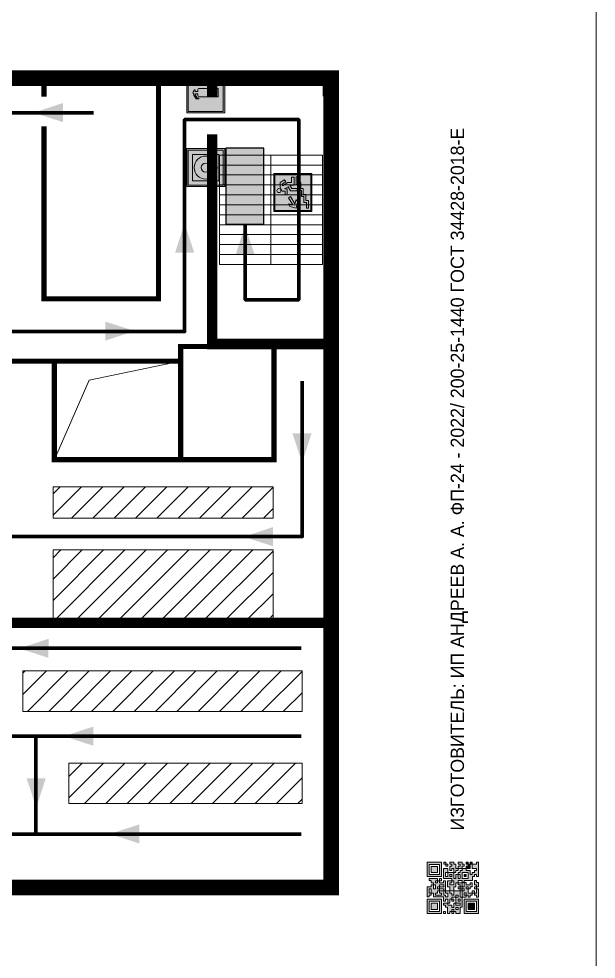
# Model space of a CAD drawing. Header units: millimetres. Extents: x 13810 to 67229, y 12374 to 21950.
# Drawn here: x 20138.1 to 20259.6, y 14560.3 to 14758.5 of the extents above; entities that cross this region are included whole.
import ezdxf

# ---------------------------------------------------------------- set-up
doc = ezdxf.new("R2010")
doc.units = ezdxf.units.MM
doc.layers.add('План_Штампы', color=7, linetype='Continuous')
doc.styles.add('обычный', font='arial.ttf')

# ---------------------------------------------------------------- blocks, each defined once
blk = doc.blocks.new('QR')
at = {"lineweight": 0}
h = blk.add_hatch(color=256, dxfattribs=at)
h.dxf.hatch_style = 1
h.paths.add_polyline_path([(9241.16, 2687.38), (9242.01, 2687.38), (9242.01, 2687.83), (9241.59, 2687.83), (9241.59, 2688.68), (9239.45, 2688.68), (9239.45, 2688.25), (9239.86, 2688.25), (9239.86, 2687.83), (9240.29, 2687.83), (9240.29, 2688.25), (9241.16, 2688.25), (9241.16, 2687.83), (9240.29, 2687.83), (9240.29, 2687.38), (9239.45, 2687.38), (9239.45, 2685.22), (9238.57, 2685.22), (9238.57, 2684.8), (9239.02, 2684.8), (9239.02, 2684.37), (9238.13, 2684.37), (9238.13, 2683.92), (9239.02, 2683.92), (9239.02, 2683.5), (9239.44, 2683.5), (9239.44, 2682.64), (9239.87, 2682.64), (9239.87, 2682.18), (9239.44, 2682.18), (9239.44, 2682.64), (9238.13, 2682.64), (9238.13, 2681.76), (9237.71, 2681.76), (9237.71, 2682.64), (9238.13, 2682.64), (9238.13, 2683.07), (9237.27, 2683.07), (9237.27, 2683.51), (9237.71, 2683.51), (9237.71, 2684.37), (9238.13, 2684.37), (9238.13, 2685.22), (9237.71, 2685.22), (9237.71, 2684.8), (9237.28, 2684.8), (9237.28, 2684.38), (9235.98, 2684.38), (9235.98, 2683.92), (9236.4, 2683.92), (9236.4, 2683.49), (9236.84, 2683.49), (9236.84, 2683.07), (9236.4, 2683.07), (9236.4, 2682.64), (9235.98, 2682.64), (9235.98, 2681.76), (9237.29, 2681.76), (9237.29, 2681.33), (9239.43, 2681.33), (9239.43, 2681.76), (9240.74, 2681.76), (9240.74, 2683.05), (9239.87, 2683.05), (9239.87, 2683.5), (9240.29, 2683.5), (9240.29, 2683.91), (9240.74, 2683.91), (9240.74, 2684.81), (9240.29, 2684.81), (9240.29, 2684.79), (9240.29, 2684.37), (9239.45, 2684.37), (9239.45, 2684.8), (9239.87, 2684.8), (9239.87, 2685.21), (9240.74, 2685.21), (9240.74, 2686.1), (9240.29, 2686.1), (9240.29, 2685.64), (9239.86, 2685.64), (9239.86, 2686.95), (9240.29, 2686.95), (9240.29, 2686.52), (9240.74, 2686.52), (9240.74, 2686.1), (9241.16, 2686.1), (9241.16, 2686.53), (9241.59, 2686.53), (9241.59, 2686.1), (9242.02, 2686.1), (9242.02, 2685.21), (9241.59, 2685.21), (9241.59, 2686.1), (9241.16, 2686.1), (9241.16, 2685.21), (9240.74, 2685.21), (9240.74, 2684.81), (9242.89, 2684.81), (9242.89, 2685.22), (9242.47, 2685.22), (9242.47, 2686.11), (9242.89, 2686.11), (9242.89, 2686.52), (9242.46, 2686.52), (9242.46, 2686.95), (9242.89, 2686.95), (9242.89, 2686.52), (9243.32, 2686.52), (9243.32, 2688.26), (9242.9, 2688.26), (9242.9, 2687.83), (9242.47, 2687.83), (9242.47, 2687.38), (9242.01, 2687.38), (9242.01, 2686.94), (9241.16, 2686.94)])
h.paths.add_polyline_path([(9239.02, 2682.18), (9239.02, 2681.76), (9238.54, 2681.76), (9238.54, 2682.18)], flags=16)
h.paths.add_polyline_path([(9237.27, 2682.65), (9237.27, 2682.19), (9236.83, 2682.19), (9236.83, 2682.65)], flags=16)
h = blk.add_hatch(color=256, dxfattribs=at)
h.dxf.hatch_style = 1
h.paths.add_polyline_path([(9238.15, 2687.83), (9236.83, 2687.83), (9236.83, 2686.52), (9238.15, 2686.52)], flags=0)
h.paths.add_polyline_path([(9239.01, 2685.65), (9239.01, 2688.68), (9235.98, 2688.68), (9235.98, 2685.65)])
h.paths.add_polyline_path([(9236.41, 2686.1), (9236.41, 2688.26), (9238.56, 2688.26), (9238.56, 2686.1)], flags=16)
h.paths.add_polyline_path([(9236.83, 2686.52), (9236.83, 2687.83), (9238.15, 2687.83), (9238.15, 2686.52)], flags=0)
h = blk.add_hatch(color=256, dxfattribs=at)
h.dxf.hatch_style = 1
h.paths.add_polyline_path([(9238.15, 2686.52), (9238.15, 2687.83), (9236.83, 2687.83), (9236.83, 2686.52)])
h.paths.add_polyline_path([(9245.91, 2686.52), (9245.91, 2687.83), (9244.59, 2687.83), (9244.59, 2686.52)], flags=0)
h.paths.add_polyline_path([(9246.77, 2685.65), (9246.77, 2688.68), (9243.74, 2688.68), (9243.74, 2685.65)])
h.paths.add_polyline_path([(9244.17, 2686.1), (9244.17, 2688.26), (9246.32, 2688.26), (9246.32, 2686.1)], flags=16)
h.paths.add_polyline_path([(9244.59, 2686.52), (9244.59, 2687.83), (9245.91, 2687.83), (9245.91, 2686.52)], flags=0)
h = blk.add_hatch(color=256, dxfattribs=at)
h.dxf.hatch_style = 1
h.paths.add_polyline_path([(9240.75, 2681.76), (9240.75, 2681.35), (9241.17, 2681.35), (9241.17, 2681.76)])
h.paths.add_polyline_path([(9241.6, 2682.18), (9241.17, 2682.18), (9241.17, 2681.76), (9241.6, 2681.76)])
h.paths.add_polyline_path([(9242.47, 2681.34), (9242.47, 2682.19), (9242.02, 2682.19), (9242.02, 2681.76), (9241.6, 2681.76), (9241.6, 2681.34)])
h.paths.add_polyline_path([(9239.87, 2678.3), (9239.44, 2678.3), (9239.44, 2677.89), (9241.17, 2677.89), (9241.17, 2678.3), (9240.28, 2678.3), (9240.28, 2678.73), (9239.87, 2678.73)])
h.paths.add_polyline_path([(9240.75, 2678.73), (9240.75, 2679.19), (9240.28, 2679.19), (9240.28, 2678.73)])
h.paths.add_polyline_path([(9241.6, 2678.73), (9241.17, 2678.73), (9241.17, 2678.3), (9241.6, 2678.3)])
h.paths.add_polyline_path([(9242.02, 2678.3), (9241.6, 2678.3), (9241.6, 2677.89), (9242.48, 2677.89), (9242.48, 2678.31), (9242.9, 2678.31), (9242.9, 2678.73), (9242.02, 2678.73)])
h.paths.add_polyline_path([(9246.36, 2684.37), (9246.36, 2684.79), (9245.93, 2684.79), (9245.93, 2684.37)])
h.paths.add_polyline_path([(9246.78, 2685.2), (9246.36, 2685.2), (9246.36, 2684.79), (9246.78, 2684.79)])
h.paths.add_polyline_path([(9245.91, 2687.83), (9244.59, 2687.83), (9244.59, 2686.52), (9245.91, 2686.52)])
h = blk.add_hatch(color=256, dxfattribs=at)
h.dxf.hatch_style = 1
h.paths.add_polyline_path([(9243.32, 2686.11), (9242.89, 2686.11), (9242.89, 2685.64), (9243.32, 2685.64)])
h.paths.add_polyline_path([(9239.02, 2683.07), (9239.02, 2683.5), (9238.56, 2683.5), (9238.56, 2683.07)])
h.paths.add_polyline_path([(9236.4, 2684.8), (9236.4, 2685.22), (9235.98, 2685.22), (9235.98, 2684.8)])
h.paths.add_polyline_path([(9236.4, 2683.07), (9236.4, 2683.49), (9235.98, 2683.49), (9235.98, 2683.07)])
h = blk.add_hatch(color=256, dxfattribs=at)
h.dxf.hatch_style = 1
h.paths.add_polyline_path([(9243.32, 2682.64), (9243.32, 2683.07), (9244.62, 2683.07), (9244.62, 2684.37), (9243.74, 2684.37), (9243.74, 2684.8), (9244.62, 2684.8), (9244.62, 2684.37), (9245.48, 2684.37), (9245.48, 2685.22), (9243.32, 2685.22), (9243.32, 2683.5), (9242.89, 2683.5), (9242.89, 2683.06), (9242.01, 2683.06), (9242.01, 2683.91), (9242.47, 2683.91), (9242.47, 2683.5), (9242.89, 2683.5), (9242.89, 2684.38), (9241.59, 2684.38), (9241.59, 2683.91), (9240.74, 2683.91), (9240.74, 2683.05), (9241.59, 2683.05), (9241.59, 2682.64), (9242.47, 2682.64), (9242.47, 2682.19), (9242.91, 2682.19), (9242.91, 2681.34), (9242.48, 2681.34), (9242.48, 2680.91), (9242.91, 2680.91), (9242.91, 2679.17), (9243.75, 2679.17), (9243.75, 2678.73), (9244.2, 2678.73), (9244.2, 2678.3), (9243.75, 2678.3), (9243.75, 2677.88), (9246.78, 2677.88), (9246.78, 2678.3), (9246.35, 2678.3), (9246.35, 2679.19), (9245.48, 2679.19), (9245.48, 2678.31), (9245.05, 2678.31), (9245.05, 2678.73), (9244.62, 2678.73), (9244.62, 2679.19), (9244.2, 2679.19), (9244.2, 2679.61), (9245.05, 2679.61), (9245.05, 2680.46), (9245.48, 2680.46), (9245.48, 2681.34), (9245.04, 2681.34), (9245.04, 2681.76), (9244.63, 2681.76), (9244.63, 2682.19), (9244.21, 2682.19), (9244.21, 2681.76), (9243.32, 2681.76), (9243.32, 2682.19), (9244.21, 2682.19), (9244.21, 2682.64)])
h.paths.add_polyline_path([(9243.75, 2683.49), (9243.75, 2683.92), (9244.21, 2683.92), (9244.21, 2683.49)], flags=16)
h.paths.add_polyline_path([(9243.32, 2681.34), (9244.63, 2681.34), (9244.63, 2680.04), (9243.32, 2680.04)], flags=16)
h.paths.add_polyline_path([(9243.76, 2680.89), (9244.18, 2680.89), (9244.18, 2680.48), (9243.76, 2680.48)], flags=0)
h = blk.add_hatch(color=256, dxfattribs=at)
h.dxf.hatch_style = 1
h.paths.add_polyline_path([(9246.36, 2683.07), (9246.78, 2683.07), (9246.78, 2683.92), (9246.36, 2683.92), (9246.36, 2683.49), (9245.92, 2683.49), (9245.92, 2683.92), (9245.06, 2683.92), (9245.06, 2683.49), (9245.48, 2683.49), (9245.48, 2683.07), (9244.62, 2683.07), (9244.62, 2682.65), (9245.05, 2682.65), (9245.05, 2682.18), (9245.48, 2682.18), (9245.48, 2682.65), (9246.36, 2682.65)])
h.paths.add_polyline_path([(9246.78, 2682.18), (9246.36, 2682.18), (9246.36, 2681.75), (9245.92, 2681.75), (9245.92, 2682.18), (9245.48, 2682.18), (9245.48, 2681.34), (9245.48, 2681.34), (9245.94, 2681.34), (9245.94, 2680.91), (9246.36, 2680.91), (9246.36, 2681.34), (9246.78, 2681.34)])
h = blk.add_hatch(color=256, dxfattribs=at)
h.dxf.hatch_style = 1
h.paths.add_polyline_path([(9235.98, 2680.9), (9235.98, 2677.86), (9239.02, 2677.86), (9239.02, 2680.9)])
h.paths.add_polyline_path([(9238.57, 2680.48), (9238.57, 2678.32), (9236.41, 2678.32), (9236.41, 2680.48)], flags=16)
h.paths.add_polyline_path([(9238.15, 2680.05), (9238.15, 2678.74), (9236.83, 2678.74), (9236.83, 2680.05)], flags=0)
h = blk.add_hatch(color=256, dxfattribs=at)
h.dxf.hatch_style = 1
h.paths.add_polyline_path([(9242.02, 2680.46), (9242.48, 2680.46), (9242.48, 2680.91), (9241.58, 2680.91), (9241.58, 2681.35), (9241.17, 2681.35), (9241.17, 2680.91), (9240.75, 2680.91), (9240.75, 2681.33), (9239.43, 2681.33), (9239.43, 2680.46), (9239.86, 2680.46), (9239.86, 2680.92), (9240.3, 2680.92), (9240.3, 2680.46), (9239.86, 2680.46), (9239.86, 2680.04), (9239.44, 2680.04), (9239.44, 2679.62), (9239.86, 2679.62), (9239.86, 2679.19), (9240.29, 2679.19), (9240.29, 2680.03), (9241.18, 2680.03), (9241.18, 2680.47), (9241.6, 2680.47), (9241.6, 2680.03), (9241.18, 2680.03), (9241.18, 2679.61), (9241.6, 2679.61), (9241.6, 2679.19), (9242.47, 2679.19), (9242.47, 2679.6), (9242.02, 2679.6)])
h = blk.add_hatch(color=256, dxfattribs=at)
h.dxf.hatch_style = 1
h.paths.add_polyline_path([(9244.18, 2680.48), (9244.18, 2680.89), (9243.76, 2680.89), (9243.76, 2680.48)])
h = blk.add_hatch(color=256, dxfattribs=at)
h.dxf.hatch_style = 1
h.paths.add_polyline_path([(9238.15, 2680.05), (9236.83, 2680.05), (9236.83, 2678.74), (9238.15, 2678.74)])
h = blk.add_hatch(color=256, dxfattribs=at)
h.dxf.hatch_style = 1
h.paths.add_polyline_path([(9245.93, 2680.04), (9245.93, 2680.46), (9245.48, 2680.46), (9245.48, 2679.62), (9246.35, 2679.62), (9246.35, 2680.04)])
h.paths.add_polyline_path([(9246.78, 2680.04), (9246.78, 2680.46), (9246.35, 2680.46), (9246.35, 2680.04)])
h.paths.add_polyline_path([(9246.78, 2679.18), (9246.78, 2679.62), (9246.35, 2679.62), (9246.35, 2679.18)])
for points in [[(9237.71, 2685.22), (9238.13, 2685.22), (9238.13, 2684.37), (9237.71, 2684.37), (9237.71, 2683.51), (9237.27, 2683.51), (9237.27, 2683.07), (9238.13, 2683.07), (9238.13, 2682.64), (9237.71, 2682.64), (9237.71, 2681.76), (9238.13, 2681.76), (9238.13, 2682.64), (9239.44, 2682.64), (9239.44, 2683.5), (9239.02, 2683.5), (9239.02, 2683.07), (9238.56, 2683.07), (9238.56, 2683.5), (9239.02, 2683.5), (9239.02, 2683.92), (9238.13, 2683.92), (9238.13, 2684.37), (9239.02, 2684.37), (9239.02, 2684.8), (9238.57, 2684.8), (9238.57, 2685.22), (9239.45, 2685.22), (9239.45, 2687.38), (9240.29, 2687.38), (9240.29, 2687.83), (9239.86, 2687.83), (9239.86, 2688.25), (9239.45, 2688.25), (9239.45, 2688.68), (9241.59, 2688.68), (9241.59, 2687.83), (9242.01, 2687.83), (9242.01, 2687.38), (9242.47, 2687.38), (9242.47, 2687.83), (9242.9, 2687.83), (9242.9, 2688.26), (9243.32, 2688.26), (9243.32, 2686.52), (9242.89, 2686.52), (9242.89, 2686.11), (9243.32, 2686.11), (9243.32, 2685.64), (9242.89, 2685.64), (9242.89, 2686.11), (9242.47, 2686.11), (9242.47, 2685.22), (9242.89, 2685.22), (9242.89, 2684.81), (9240.74, 2684.81), (9240.74, 2683.91), (9241.59, 2683.91), (9241.59, 2684.38), (9242.89, 2684.38), (9242.89, 2683.5), (9242.47, 2683.5), (9242.47, 2683.91), (9242.01, 2683.91), (9242.01, 2683.06), (9242.89, 2683.06), (9242.89, 2683.5), (9243.32, 2683.5), (9243.32, 2685.22), (9245.48, 2685.22), (9245.48, 2684.37), (9244.62, 2684.37), (9244.62, 2683.07), (9245.48, 2683.07), (9245.48, 2683.49), (9245.06, 2683.49), (9245.06, 2683.92), (9245.92, 2683.92), (9245.92, 2683.49), (9246.36, 2683.49), (9246.36, 2683.92), (9246.78, 2683.92), (9246.78, 2683.07), (9246.36, 2683.07), (9246.36, 2682.65), (9245.48, 2682.65), (9245.48, 2682.18), (9245.92, 2682.18), (9245.92, 2681.75), (9246.36, 2681.75), (9246.36, 2682.18), (9246.78, 2682.18), (9246.78, 2681.34), (9246.36, 2681.34), (9246.36, 2680.91), (9245.94, 2680.91), (9245.94, 2681.34), (9245.48, 2681.34), (9245.48, 2680.46), (9245.93, 2680.46), (9245.93, 2680.04), (9246.35, 2680.04), (9246.35, 2680.46), (9246.78, 2680.46), (9246.78, 2680.04), (9246.78, 2680.04), (9246.35, 2680.04), (9246.35, 2679.62), (9246.78, 2679.62), (9246.78, 2679.18), (9246.35, 2679.18), (9246.35, 2678.3), (9246.78, 2678.3), (9246.78, 2677.88), (9243.75, 2677.88), (9243.75, 2678.3), (9244.2, 2678.3), (9244.2, 2678.73), (9243.75, 2678.73), (9243.75, 2679.17), (9242.91, 2679.17), (9242.91, 2680.91), (9242.48, 2680.91), (9242.48, 2680.46), (9242.02, 2680.46), (9242.02, 2679.6), (9242.47, 2679.6), (9242.47, 2679.19), (9241.6, 2679.19), (9241.6, 2679.61), (9241.18, 2679.61), (9241.18, 2680.03), (9240.29, 2680.03), (9240.29, 2679.19), (9240.75, 2679.19), (9240.75, 2678.73), (9240.28, 2678.73), (9240.28, 2678.3), (9241.17, 2678.3), (9241.17, 2678.73), (9241.6, 2678.73), (9241.6, 2678.3), (9242.02, 2678.3), (9242.02, 2678.73), (9242.9, 2678.73), (9242.9, 2678.31), (9242.48, 2678.31), (9242.48, 2677.89), (9241.6, 2677.89), (9241.6, 2678.3), (9241.17, 2678.3), (9241.17, 2677.89), (9239.44, 2677.89), (9239.44, 2678.3), (9239.87, 2678.3), (9239.87, 2678.73), (9240.28, 2678.73), (9240.28, 2679.19), (9240.29, 2679.19), (9239.86, 2679.19), (9239.86, 2679.62), (9239.44, 2679.62), (9239.44, 2680.04), (9239.86, 2680.04), (9239.86, 2680.46), (9239.43, 2680.46), (9239.43, 2681.33), (9237.29, 2681.33), (9237.29, 2681.76), (9235.98, 2681.76), (9235.98, 2682.64), (9236.4, 2682.64), (9236.4, 2683.07), (9235.98, 2683.07), (9235.98, 2683.49), (9236.4, 2683.49), (9236.4, 2683.92), (9235.98, 2683.92), (9235.98, 2684.38), (9237.28, 2684.38), (9237.28, 2684.8), (9237.71, 2684.8), (9237.71, 2685.22), (9237.92, 2685.22)], [(9240.74, 2686.1), (9240.74, 2686.52), (9240.29, 2686.52), (9240.29, 2686.95), (9239.86, 2686.95), (9239.86, 2685.64), (9240.29, 2685.64), (9240.29, 2686.1), (9240.74, 2686.1), (9240.74, 2686.52)], [(9240.74, 2685.21), (9239.87, 2685.21), (9239.87, 2684.8), (9239.45, 2684.8), (9239.45, 2684.37), (9240.29, 2684.37), (9240.29, 2684.79), (9240.29, 2684.81), (9240.74, 2684.81), (9240.74, 2685.21), (9239.87, 2685.21)], [(9240.74, 2683.05), (9240.74, 2681.76), (9239.43, 2681.76), (9239.43, 2681.33), (9240.75, 2681.33), (9240.75, 2681.35), (9240.75, 2680.91), (9241.17, 2680.91), (9241.17, 2681.35), (9241.58, 2681.35), (9241.58, 2680.91), (9242.48, 2680.91), (9242.48, 2681.34), (9242.91, 2681.34), (9242.91, 2682.19), (9242.47, 2682.19), (9242.47, 2682.64), (9241.59, 2682.64), (9241.59, 2683.05), (9240.74, 2683.05)], [(9240.74, 2683.91), (9240.29, 2683.91), (9240.29, 2683.5), (9239.87, 2683.5), (9239.87, 2683.05), (9240.74, 2683.05), (9240.74, 2683.91)], [(9244.62, 2683.07), (9243.32, 2683.07), (9243.32, 2682.64), (9244.21, 2682.64), (9244.21, 2682.19), (9243.32, 2682.19), (9243.32, 2681.76), (9244.21, 2681.76), (9244.21, 2682.19), (9244.63, 2682.19), (9244.63, 2681.76), (9245.04, 2681.76), (9245.04, 2681.34), (9245.48, 2681.34)], [(9244.62, 2684.37), (9244.62, 2684.8), (9243.74, 2684.8), (9243.74, 2684.37), (9244.62, 2684.37)], [(9245.48, 2682.18), (9245.05, 2682.18), (9245.05, 2682.65), (9244.62, 2682.65), (9244.62, 2683.07)], [(9239.86, 2680.46), (9239.86, 2680.92), (9240.3, 2680.92), (9240.3, 2680.46), (9239.86, 2680.46)], [(9241.6, 2681.76), (9242.02, 2681.76), (9242.02, 2682.19), (9242.47, 2682.19), (9242.47, 2681.34), (9241.6, 2681.34), (9241.6, 2681.76)], [(9245.48, 2682.18), (9245.48, 2681.34)], [(9245.48, 2680.46), (9245.05, 2680.46), (9245.05, 2679.61), (9244.2, 2679.61), (9244.2, 2679.19), (9244.62, 2679.19), (9244.62, 2678.73), (9245.05, 2678.73), (9245.05, 2678.31), (9245.48, 2678.31), (9245.48, 2679.19), (9246.35, 2679.19), (9246.35, 2679.07)], [(9246.35, 2679.62), (9245.48, 2679.62), (9245.48, 2680.46)], [(9245.48, 2680.46), (9245.48, 2679.62), (9246.35, 2679.62), (9246.35, 2680.04), (9245.93, 2680.04), (9245.93, 2680.46), (9245.48, 2680.46), (9245.48, 2679.62)], [(9246.35, 2679.62), (9246.35, 2679.18)]]:
    blk.add_lwpolyline(points, dxfattribs=at)
for points in [[(9235.98, 2685.65), (9239.01, 2685.65), (9239.01, 2688.68), (9235.98, 2688.68)], [(9236.41, 2688.26), (9238.56, 2688.26), (9238.56, 2686.1), (9236.41, 2686.1)], [(9236.83, 2687.83), (9238.15, 2687.83), (9238.15, 2686.52), (9236.83, 2686.52)], [(9240.29, 2687.83), (9241.16, 2687.83), (9241.16, 2688.25), (9240.29, 2688.25)], [(9240.29, 2688.25), (9241.16, 2688.25), (9241.16, 2687.83), (9240.29, 2687.83)], [(9242.01, 2687.38), (9241.16, 2687.38), (9241.16, 2686.94), (9242.01, 2686.94)], [(9241.16, 2687.38), (9242.01, 2687.38), (9242.01, 2686.94), (9241.16, 2686.94)], [(9242.89, 2686.52), (9242.46, 2686.52), (9242.46, 2686.95), (9242.89, 2686.95)], [(9243.74, 2685.65), (9246.77, 2685.65), (9246.77, 2688.68), (9243.74, 2688.68)], [(9244.17, 2688.26), (9246.32, 2688.26), (9246.32, 2686.1), (9244.17, 2686.1)], [(9244.59, 2687.83), (9245.91, 2687.83), (9245.91, 2686.52), (9244.59, 2686.52)], [(9235.98, 2684.8), (9236.4, 2684.8), (9236.4, 2685.22), (9235.98, 2685.22)], [(9241.16, 2686.1), (9240.74, 2686.1), (9240.74, 2685.21), (9241.16, 2685.21)], [(9241.16, 2686.53), (9241.59, 2686.53), (9241.59, 2686.1), (9241.16, 2686.1)], [(9241.59, 2686.1), (9242.02, 2686.1), (9242.02, 2685.21), (9241.59, 2685.21)], [(9246.36, 2685.2), (9246.78, 2685.2), (9246.78, 2684.79), (9246.36, 2684.79)], [(9236.4, 2683.07), (9236.84, 2683.07), (9236.84, 2683.49), (9236.4, 2683.49)], [(9243.75, 2683.92), (9244.21, 2683.92), (9244.21, 2683.49), (9243.75, 2683.49)], [(9245.93, 2684.79), (9246.36, 2684.79), (9246.36, 2684.37), (9245.93, 2684.37)], [(9235.98, 2677.86), (9239.02, 2677.86), (9239.02, 2680.9), (9235.98, 2680.9)], [(9236.83, 2682.19), (9237.27, 2682.19), (9237.27, 2682.65), (9236.83, 2682.65)], [(9238.54, 2682.18), (9239.02, 2682.18), (9239.02, 2681.76), (9238.54, 2681.76)], [(9239.44, 2682.64), (9239.87, 2682.64), (9239.87, 2682.18), (9239.44, 2682.18)], [(9240.75, 2681.76), (9241.17, 2681.76), (9241.17, 2681.35), (9240.75, 2681.35)], [(9241.17, 2682.18), (9241.6, 2682.18), (9241.6, 2681.76), (9241.17, 2681.76)], [(9243.32, 2680.04), (9244.63, 2680.04), (9244.63, 2681.34), (9243.32, 2681.34)], [(9243.76, 2680.89), (9244.18, 2680.89), (9244.18, 2680.48), (9243.76, 2680.48)], [(9236.41, 2680.48), (9238.57, 2680.48), (9238.57, 2678.32), (9236.41, 2678.32)], [(9236.83, 2680.05), (9238.15, 2680.05), (9238.15, 2678.74), (9236.83, 2678.74)], [(9241.18, 2680.03), (9241.6, 2680.03), (9241.6, 2680.47), (9241.18, 2680.47)]]:
    blk.add_lwpolyline(points, close=True, dxfattribs=at)
blk = doc.blocks.new('A$C7B4425F7')
at = {"true_color": 0xffffff}
blk.add_hatch(color=7, dxfattribs=at).paths.add_polyline_path([(0, 0), (-16, 0), (-16, -8), (0, -8)])
h = blk.add_hatch(color=126)
h.paths.add_polyline_path([(-0.2, -0.2), (-15.8, -0.2), (-15.8, -7.8), (-0.2, -7.8)])
h.paths.add_polyline_path([(-11.76, -2.03), (-11.76, -3.66), (-11.17, -3.66, -0.568275), (-11.17, -6.18), (-12.58, -6.18), (-12.58, -2.03)], flags=16)
h.paths.add_polyline_path([(-13.33, -4.12, -0.495768), (-13.59, -6.18), (-15.03, -6.18), (-15.03, -2.03), (-13.59, -2.03, -0.487973)], flags=16)
h.paths.add_polyline_path([(-10.25, -2.03), (-9.48, -2.03), (-9.48, -6.18), (-10.25, -6.18)], flags=16)
h.paths.add_polyline_path([(-13.84, -3.69), (-14.24, -3.69), (-14.24, -3.03), (-13.9, -3.03, -0.692621)], flags=0)
h.paths.add_polyline_path([(-9.15, -2.03), (-8.4, -2.03), (-8.04, -3.07), (-7.68, -2.03), (-6.93, -2.03), (-7.64, -4.1), (-6.93, -6.18), (-7.68, -6.18), (-8.04, -5.14), (-8.4, -6.18), (-9.15, -6.18), (-8.44, -4.1)], flags=16)
h.paths.add_polyline_path([(-11.76, -4.46), (-11.42, -4.46, -0.692621), (-11.36, -5.12), (-11.76, -5.12)], flags=0)
h.paths.add_polyline_path([(-13.9, -5.2), (-14.24, -5.2), (-14.24, -4.55), (-13.84, -4.55, -0.708038)], flags=0)
edge = h.paths.add_edge_path(flags=16)
edge.add_ellipse((-5.51, -4.08), major_axis=(0, 2.05), ratio=0.586184, start_angle=0, end_angle=360)
edge = h.paths.add_edge_path(flags=0)
edge.add_ellipse((-5.51, -4.08), major_axis=(0, 1.14), ratio=0.454828, start_angle=0, end_angle=360)
h.paths.add_polyline_path([(-4.13, -4.96, 0.377264), (-3.48, -4.52, 0.0555), (-3.16, -2.03), (-1.66, -2.03), (-1.66, -4.96), (-0.96, -4.96), (-0.96, -7.01), (-1.75, -7.01), (-1.75, -6.18), (-3.3, -6.18), (-3.3, -7.02), (-4.13, -7.02)], flags=16)
h.paths.add_polyline_path([(-2.73, -2.91), (-2.28, -2.91), (-2.28, -4.96), (-3.05, -4.96, 0.079136)], flags=0)
at = {"color": 126}
blk.add_lwpolyline([(-16, -8), (0, -8), (0, 0), (-16, 0)], close=True, dxfattribs=at)
blk = doc.blocks.new('вниз 3')
at = {"lineweight": 0, "true_color": 0xffffff}
h = blk.add_hatch(color=7, dxfattribs=at)
h.dxf.hatch_style = 1
h.paths.add_polyline_path([(40997.5, -4475.69), (40997.25, -4475.28), (40995.76, -4476.15), (40995.97, -4475.23), (40995.39, -4475.56), (40995.05, -4476.83), (40996.33, -4477.17), (40996.91, -4476.83), (40996, -4476.55)], flags=0)
h.paths.add_polyline_path([(40999.81, -4473.95), (41000.22, -4473.95), (41000.64, -4474.67), (41001.03, -4474.43), (41000.46, -4473.49), (41000.42, -4473.49), (40999.43, -4473.49), (40998.68, -4473.92), (40998.68, -4474.57), (40997.88, -4474.57), (40997.88, -4475), (40999.14, -4475), (40999.14, -4474.43), (40999.14, -4474.38), (40999.59, -4475.15), (40998.72, -4475.67), (40998.72, -4477.06), (40999.24, -4477.06), (40999.24, -4475.96), (40999.95, -4475.56), (40999.95, -4476.43), (41001.61, -4476.43), (41001.61, -4475.88), (41000.47, -4475.88), (41000.47, -4475.12)], flags=0)
h.paths.add_polyline_path([(40999.2, -4473.24, 1), (40998.35, -4473.24, 1)], flags=0)
h.paths.add_polyline_path([(41000.46, -4477.26), (41001.69, -4477.26), (41001.69, -4476.84), (41000.03, -4476.84), (41000.03, -4477.39), (40998.78, -4477.39), (40998.78, -4477.95), (40997.53, -4477.95), (40997.53, -4478.5), (40996.29, -4478.5), (40996.29, -4479.06), (40995.05, -4479.06), (40995.05, -4479.48), (40995.29, -4479.48), (40996.72, -4479.48), (40996.72, -4478.92), (40997.97, -4478.92), (40997.97, -4478.36), (40999.2, -4478.36), (40999.2, -4477.81), (41000.46, -4477.81)], flags=0)
h.paths.add_polyline_path([(41002.37, -4472.17), (40994.37, -4472.17), (40994.37, -4480.17), (41002.37, -4480.17)])
h.paths.add_polyline_path([(41002.16, -4479.96), (40994.57, -4479.96), (40994.57, -4472.37), (41002.16, -4472.37)], flags=16)
h.paths.add_polyline_path([(41001.61, -4475.88), (41001.61, -4476.43), (40999.95, -4476.43), (40999.95, -4475.56), (40999.24, -4475.96), (40999.24, -4477.06), (40998.72, -4477.06), (40998.72, -4475.67), (40999.59, -4475.15), (40999.14, -4474.38), (40999.14, -4474.43), (40999.14, -4475), (40997.88, -4475), (40997.88, -4474.57), (40998.68, -4474.57), (40998.68, -4473.92), (40999.43, -4473.49), (41000.42, -4473.49), (41000.46, -4473.49), (41001.03, -4474.43), (41000.64, -4474.67), (41000.22, -4473.95), (40999.81, -4473.95), (41000.47, -4475.12), (41000.47, -4475.88)], flags=0)
h.paths.add_polyline_path([(41001.69, -4476.84), (41001.69, -4477.26), (41000.46, -4477.26), (41000.46, -4477.81), (40999.2, -4477.81), (40999.2, -4478.36), (40997.97, -4478.36), (40997.97, -4478.92), (40996.72, -4478.92), (40996.72, -4479.48), (40995.05, -4479.48), (40995.05, -4479.06), (40996.29, -4479.06), (40996.29, -4478.5), (40997.53, -4478.5), (40997.53, -4477.95), (40998.78, -4477.95), (40998.78, -4477.39), (41000.03, -4477.39), (41000.03, -4476.84)], flags=0)
h.paths.add_polyline_path([(40998.35, -4473.24, -1), (40999.2, -4473.24, -1)], flags=0)
h.paths.add_polyline_path([(40997.5, -4475.69), (40996, -4476.55), (40996.91, -4476.83), (40996.33, -4477.17), (40995.05, -4476.83), (40995.39, -4475.56), (40995.97, -4475.23), (40995.76, -4476.15), (40997.25, -4475.28)], flags=0)
at = {"lineweight": 0}
h = blk.add_hatch(color=126, dxfattribs=at)
h.dxf.hatch_style = 1
h.paths.add_polyline_path([(41002.16, -4472.37), (40994.57, -4472.37), (40994.57, -4479.96), (41002.16, -4479.96)])
h.paths.add_polyline_path([(40995.97, -4475.23), (40995.76, -4476.15), (40997.25, -4475.28), (40997.5, -4475.69), (40996, -4476.55), (40996.91, -4476.83), (40996.33, -4477.17), (40995.05, -4476.83), (40995.39, -4475.56)], flags=16)
h.paths.add_polyline_path([(40997.88, -4474.57), (40998.68, -4474.57), (40998.68, -4473.92), (40999.43, -4473.49), (41000.42, -4473.49), (41000.46, -4473.49), (41001.03, -4474.43), (41000.64, -4474.67), (41000.22, -4473.95), (40999.81, -4473.95), (41000.47, -4475.12), (41000.47, -4475.88), (41001.61, -4475.88), (41001.61, -4476.43), (40999.95, -4476.43), (40999.95, -4475.56), (40999.24, -4475.96), (40999.24, -4477.06), (40998.72, -4477.06), (40998.72, -4475.67), (40999.59, -4475.15), (40999.14, -4474.38), (40999.14, -4474.43), (40999.14, -4475), (40997.88, -4475)], flags=16)
h.paths.add_polyline_path([(40998.35, -4473.24, -1), (40999.2, -4473.24, -1)], flags=16)
h.paths.add_polyline_path([(40997.53, -4477.95), (40998.78, -4477.95), (40998.78, -4477.39), (41000.03, -4477.39), (41000.03, -4476.84), (41001.69, -4476.84), (41001.69, -4477.26), (41000.46, -4477.26), (41000.46, -4477.81), (40999.2, -4477.81), (40999.2, -4478.36), (40997.97, -4478.36), (40997.97, -4478.92), (40996.72, -4478.92), (40996.72, -4479.48), (40995.05, -4479.48), (40995.05, -4479.06), (40996.29, -4479.06), (40996.29, -4478.5), (40997.53, -4478.5)], flags=16)
at = {"lineweight": 0, "true_color": 0xffffff}
h = blk.add_hatch(color=7, dxfattribs=at)
h.dxf.hatch_style = 1
h.paths.add_polyline_path([(40999.2, -4473.24, 1), (40998.35, -4473.24, 1)])
h.paths.add_polyline_path([(40999.81, -4473.95), (41000.22, -4473.95), (41000.64, -4474.67), (41001.03, -4474.43), (41000.46, -4473.49), (41000.42, -4473.49), (40999.43, -4473.49), (40998.68, -4473.92), (40998.68, -4474.57), (40997.88, -4474.57), (40997.88, -4475), (40999.14, -4475), (40999.14, -4474.43), (40999.14, -4474.38), (40999.59, -4475.15), (40998.72, -4475.67), (40998.72, -4477.06), (40999.24, -4477.06), (40999.24, -4475.96), (40999.95, -4475.56), (40999.95, -4476.43), (41001.61, -4476.43), (41001.61, -4475.88), (41000.47, -4475.88), (41000.47, -4475.12)])
h.paths.add_polyline_path([(40999.2, -4477.81), (41000.46, -4477.81), (41000.46, -4477.26), (41001.69, -4477.26), (41001.69, -4476.84), (41000.03, -4476.84), (41000.03, -4477.39), (40998.78, -4477.39), (40998.78, -4477.95), (40997.53, -4477.95), (40997.53, -4478.5), (40996.29, -4478.5), (40996.29, -4479.06), (40995.05, -4479.06), (40995.05, -4479.48), (40995.29, -4479.48), (40996.72, -4479.48), (40996.72, -4478.92), (40997.97, -4478.92), (40997.97, -4478.36), (40999.2, -4478.36)])
h.paths.add_polyline_path([(40997.5, -4475.69), (40997.25, -4475.28), (40995.76, -4476.15), (40995.97, -4475.23), (40995.39, -4475.56), (40995.05, -4476.83), (40996.33, -4477.17), (40996.91, -4476.83), (40996, -4476.55)])
at = {"color": 126, "lineweight": 0}
for points in [[(40994.37, -4472.17), (41002.37, -4472.17), (41002.37, -4480.17), (40994.37, -4480.17)], [(40994.57, -4472.37), (41002.16, -4472.37), (41002.16, -4479.96), (40994.57, -4479.96)]]:
    blk.add_lwpolyline(points, close=True, dxfattribs=at)
for points in [[(40999.14, -4474.43), (40999.14, -4475), (40997.88, -4475), (40997.88, -4474.57), (40998.68, -4474.57), (40998.68, -4473.92), (40999.43, -4473.49), (41000.42, -4473.49), (41000.46, -4473.49), (41001.03, -4474.43), (41000.64, -4474.67), (41000.22, -4473.95), (40999.81, -4473.95), (41000.47, -4475.12), (41000.47, -4475.88), (41001.61, -4475.88), (41001.61, -4476.43), (40999.95, -4476.43), (40999.95, -4475.56), (40999.24, -4475.96), (40999.24, -4477.06), (40998.72, -4477.06), (40998.72, -4475.67), (40999.59, -4475.15), (40999.14, -4474.38), (40999.14, -4474.43)], [(40995.05, -4476.83), (40995.39, -4475.56), (40995.97, -4475.23), (40995.76, -4476.15), (40997.25, -4475.28), (40997.5, -4475.69), (40996, -4476.55), (40996.91, -4476.83), (40996.33, -4477.17), (40995.05, -4476.83)], [(40995.29, -4479.48), (40995.05, -4479.48), (40995.05, -4479.06), (40996.29, -4479.06), (40996.29, -4478.5), (40997.53, -4478.5), (40997.53, -4477.95), (40998.78, -4477.95), (40998.78, -4477.39), (41000.03, -4477.39), (41000.03, -4476.84), (41001.69, -4476.84), (41001.69, -4477.26), (41000.46, -4477.26), (41000.46, -4477.81), (40999.2, -4477.81), (40999.2, -4478.36), (40997.97, -4478.36), (40997.97, -4478.92), (40996.72, -4478.92), (40996.72, -4479.48), (40995.05, -4479.48)]]:
    blk.add_lwpolyline(points, dxfattribs=at)
blk.add_circle((40998.77, -4473.24), 0.426, dxfattribs=at)
blk = doc.blocks.new('A$C54414219')
at = {"true_color": 0xffffff}
h = blk.add_hatch(color=7, dxfattribs=at)
h.paths.add_polyline_path([(2.39, -9.45), (2.39, -18.3), (11.23, -18.3), (11.23, -9.45)], flags=0)
h.paths.add_polyline_path([(10.71, -13.87, -1), (2.92, -13.87, -1)], flags=0)
h.paths.add_polyline_path([(8.3, -13.87, -1), (5.33, -13.87, -1)], flags=0)
h.paths.add_polyline_path([(0.41, -7.47), (0.41, -20.27), (13.21, -20.27), (13.21, -7.47)])
h.paths.add_polyline_path([(0.92, -19.77), (12.71, -19.77), (12.71, -7.98), (0.92, -7.98)], flags=16)
h.paths.add_polyline_path([(11.23, -9.45), (11.23, -18.3), (2.39, -18.3), (2.39, -9.45)], flags=0)
at = {"lineweight": 5}
h = blk.add_hatch(color=242, dxfattribs=at)
h.paths.add_polyline_path([(12.71, -7.98), (0.92, -7.98), (0.92, -19.77), (12.71, -19.77)])
h.paths.add_polyline_path([(11.23, -18.3), (2.39, -18.3), (2.39, -9.45), (11.23, -9.45)], flags=16)
h.paths.add_polyline_path([(10.71, -13.87, -1), (2.92, -13.87, -1)], flags=0)
h.paths.add_polyline_path([(8.3, -13.87, -1), (5.33, -13.87, -1)], flags=0)
at = {"true_color": 0xffffff}
h = blk.add_hatch(color=7, dxfattribs=at)
h.paths.add_polyline_path([(2.39, -9.45), (2.39, -18.3), (11.23, -18.3), (11.23, -9.45)])
h.paths.add_polyline_path([(10.71, -13.87, -1), (2.92, -13.87, -1)], flags=16)
h.paths.add_polyline_path([(8.3, -13.87, -1), (5.33, -13.87, -1)], flags=0)
at = {"lineweight": 5}
h = blk.add_hatch(color=242, dxfattribs=at)
h.paths.add_polyline_path([(2.92, -13.87, 1), (10.71, -13.87, 1)])
h.paths.add_polyline_path([(8.3, -13.87, -1), (5.33, -13.87, -1)], flags=16)
at = {"color": 242, "lineweight": 5}
for p, q in [((0.41, -20.27), (0.41, -7.47)), ((0.41, -7.47), (13.21, -7.47)), ((0.41, -7.47), (13.21, -7.47)), ((13.21, -20.27), (13.21, -7.47)), ((0.41, -20.27), (13.21, -20.27))]:
    blk.add_line(p, q, dxfattribs=at)
for points in [[(0.92, -7.98), (12.71, -7.98), (12.71, -19.77), (0.92, -19.77)], [(2.39, -9.45), (11.23, -9.45), (11.23, -18.3), (2.39, -18.3)]]:
    blk.add_lwpolyline(points, close=True, dxfattribs=at)
for radius in [3.89, 1.49]:
    blk.add_circle((6.81, -13.87), radius, dxfattribs=at)
blk = doc.blocks.new('A$C3AD82952')
at = {"true_color": 0xf5f5ff}
h = blk.add_hatch(color=7, dxfattribs=at)
h.dxf.hatch_style = 1
h.paths.add_polyline_path([(8.21, 8.73, 0.414214), (7.89, 9.05), (7.22, 9.05), (7.22, 9.92), (7.59, 9.92, 1), (7.57, 10.36), (7.22, 10.36), (7.22, 10.6), (6.43, 10.6), (6.43, 10.36), (6.01, 10.36), (4.74, 9.59), (4.74, 8.69), (4.98, 8.73), (4.98, 9.26), (6.12, 9.91), (6.43, 9.91), (6.43, 9.05), (5.76, 9.05, 0.414214), (5.44, 8.73), (5.44, 2.2), (8.21, 2.2)], flags=0)
h.paths.add_polyline_path([(12.8, 12.8), (0, 12.8), (0, 0), (12.8, 0)])
h.paths.add_polyline_path([(0.51, 12.29), (12.29, 12.29), (12.29, 0.51), (0.51, 0.51)], flags=16)
h.paths.add_polyline_path([(4.74, 9.59), (6.01, 10.36), (6.43, 10.36), (6.43, 10.6), (7.22, 10.6), (7.22, 10.36), (7.59, 10.36, -0.94586), (7.59, 9.92), (7.22, 9.92), (7.22, 9.05), (7.89, 9.05, -0.414214), (8.21, 8.73), (8.21, 2.2), (5.44, 2.2), (5.44, 8.73, -0.414214), (5.76, 9.05), (6.43, 9.05), (6.43, 9.91), (6.12, 9.91), (4.98, 9.26), (4.98, 8.73), (4.74, 8.69)], flags=0)
h = blk.add_hatch(color=242)
h.dxf.hatch_style = 1
h.paths.add_polyline_path([(12.29, 12.29), (0.51, 12.29), (0.51, 0.51), (12.29, 0.51)])
h.paths.add_polyline_path([(4.74, 8.69), (4.74, 9.59), (6.01, 10.36), (6.43, 10.36), (6.43, 10.6), (7.22, 10.6), (7.22, 10.36), (7.59, 10.36, -0.94586), (7.59, 9.92), (7.22, 9.92), (7.22, 9.05), (7.89, 9.05, -0.414214), (8.21, 8.73), (8.21, 2.2), (5.44, 2.2), (5.44, 8.73, -0.414214), (5.76, 9.05), (6.43, 9.05), (6.43, 9.91), (6.12, 9.91), (4.98, 9.26), (4.98, 8.73)], flags=16)
h = blk.add_hatch(color=7, dxfattribs=at)
h.dxf.hatch_style = 1
h.paths.add_polyline_path([(8.21, 8.73, 0.414214), (7.89, 9.05), (7.22, 9.05), (7.22, 9.92), (7.59, 9.92, 1), (7.57, 10.36), (7.22, 10.36), (7.22, 10.6), (6.43, 10.6), (6.43, 10.36), (6.01, 10.36), (4.74, 9.59), (4.74, 8.69), (4.98, 8.73), (4.98, 9.26), (6.12, 9.91), (6.43, 9.91), (6.43, 9.05), (5.76, 9.05, 0.414214), (5.44, 8.73), (5.44, 2.2), (8.21, 2.2)])
at = {"color": 242, "lineweight": 5}
for p, q in [((0, 0), (0, 12.8)), ((0, 12.8), (12.8, 12.8)), ((12.8, 0), (12.8, 12.8)), ((6.01, 10.36), (4.74, 9.59)), ((4.74, 9.59), (4.74, 8.69)), ((4.98, 9.26), (6.12, 9.91)), ((6.01, 10.36), (6.43, 10.36)), ((6.12, 9.91), (6.43, 9.91)), ((7.22, 10.6), (6.43, 10.6)), ((6.43, 10.6), (6.43, 10.36)), ((6.43, 9.91), (6.43, 9.05)), ((7.22, 10.36), (7.22, 10.6)), ((7.59, 10.36), (7.22, 10.36)), ((7.22, 9.05), (7.22, 9.92)), ((7.59, 9.92), (7.22, 9.92)), ((4.74, 8.69), (4.98, 8.73)), ((4.98, 8.73), (4.98, 9.26)), ((5.44, 2.2), (5.44, 8.73)), ((5.76, 9.05), (6.43, 9.05)), ((7.89, 9.05), (7.22, 9.05)), ((8.21, 2.2), (8.21, 8.73)), ((0, 0), (12.8, 0)), ((5.44, 2.2), (8.21, 2.2))]:
    blk.add_line(p, q, dxfattribs=at)
blk.add_lwpolyline([(0.51, 12.29), (12.29, 12.29), (12.29, 0.51), (0.51, 0.51)], close=True, dxfattribs=at)
for centre, radius, start, end in [((7.58, 10.14), 0.223, 273.1875, 86.8125), ((5.76, 8.73), 0.32, 90, 180), ((7.89, 8.73), 0.32, 0, 90)]:
    blk.add_arc(centre, radius, start, end, dxfattribs=at)

msp = doc.modelspace()

# ---------------------------------------------------------------- hatches: boundary and pattern name
at = {"lineweight": 0}
h = msp.add_hatch(dxfattribs=at)
h.set_pattern_fill('ANSI31', color=256, angle=360)
h.set_pattern_definition([(45, (-1038.5477, 12247.7432), (-2.24506403, 2.24506403), [])])
h.paths.add_polyline_path([(20145.28, 14646.55), (20145.28, 14631.18), (20191.63, 14631.92), (20191.63, 14646.55)])
h.paths.add_polyline_path([(20191.63, 14653.28), (20191.63, 14659.84), (20145.28, 14659.84), (20145.28, 14653.28)])
h.paths.add_polyline_path([(20138.93, 14621.07), (20138.93, 14612.54), (20197.7, 14612.54), (20197.7, 14621.07)])
h.paths.add_polyline_path([(20148.64, 14593.12), (20197.7, 14593.12), (20197.7, 14601.65), (20148.64, 14601.65)])

# ---------------------------------------------------------------- linework, layer by layer
at = {"color": 126, "lineweight": 0, "true_color": 0x008754}
msp.add_lwpolyline([(19659.64, 14941.92), (20259.64, 14941.92), (20259.64, 14546.92), (19659.64, 14546.92)], close=True, dxfattribs=at)
at = {"lineweight": 0}
for points, const_width in [([(19875.08, 14745.96), (19770.72, 14745.96), (19770.72, 14575.43), (20203.86, 14575.43), (20203.86, 14745.96), (19875.08, 14745.96)], 3.3), ([(20143.4, 14745.96), (20143.4, 14742.03)], 1.1), ([(20143.4, 14735.79), (20143.4, 14699.46), (20167.48, 14699.46), (20167.48, 14745.96)], 1.1), ([(20178.79, 14745.96), (20178.79, 14741.99)], 2.2), ([(20203.7, 14745.96), (20203.7, 14742.12)], 3.3), ([(20178.79, 14734.11), (20178.79, 14689.95), (20203.7, 14689.95), (20203.7, 14734.11)], 2.2), ([(20178.79, 14689.43), (20172.15, 14689.43), (20172.15, 14686.34), (20050.13, 14686.34), (20050.13, 14733.07)], 1.1), ([(20145.57, 14686.34), (20145.57, 14665.59), (20191.79, 14665.59), (20191.79, 14689.43)], 1.1), ([(20172.15, 14686.34), (20172.15, 14665.59)], 1.1), ([(20132.23, 14631.18), (20203.86, 14631.18)], 2.2)]:
    msp.add_lwpolyline(points, dxfattribs=dict(at, const_width=const_width))
at = {"color": 126, "lineweight": 100, "true_color": 0x008754}
for points in [[(20153.77, 14738.68), (20042.54, 14738.68)], [(20103.45, 14738.68), (20103.45, 14738.68), (20103.45, 14692.58), (20057.94, 14692.58), (20172.97, 14692.58), (20172.97, 14737.22), (20197.02, 14737.22), (20197.02, 14699.29), (20185.76, 14699.29), (20185.76, 14715.11)], [(20197.75, 14682.15), (20197.75, 14649.36), (20101.19, 14649.36)], [(20101.19, 14638.57), (20101.19, 14635.81), (20128.04, 14635.81), (20128.04, 14625.85), (20197.5, 14625.85)], [(20128.04, 14625.85), (20128.04, 14607.33), (20141.68, 14607.33)], [(20197.5, 14607.33), (20141.68, 14607.33), (20141.68, 14586.68), (19997.32, 14586.68), (20046.07, 14586.68), (20046.07, 14615.3)], [(20141.68, 14586.68), (20197.5, 14586.68)]]:
    msp.add_lwpolyline(points, dxfattribs=at)
at = {"lineweight": 0}
for points in [[(20180.3, 14727.66), (20191.15, 14727.66), (20191.15, 14729.75), (20180.3, 14729.75)], [(20191.15, 14727.66), (20201.99, 14727.66), (20201.99, 14729.75), (20191.15, 14729.75)], [(20180.3, 14725.56), (20191.15, 14725.56), (20191.15, 14727.66), (20180.3, 14727.66)], [(20191.15, 14725.56), (20201.99, 14725.56), (20201.99, 14727.66), (20191.15, 14727.66)], [(20180.3, 14723.47), (20191.15, 14723.47), (20191.15, 14725.56), (20180.3, 14725.56)], [(20191.15, 14723.47), (20201.99, 14723.47), (20201.99, 14725.56), (20191.15, 14725.56)], [(20180.3, 14721.37), (20191.15, 14721.37), (20191.15, 14723.47), (20180.3, 14723.47)], [(20191.15, 14721.37), (20201.99, 14721.37), (20201.99, 14723.47), (20191.15, 14723.47)], [(20180.3, 14719.28), (20191.15, 14719.28), (20191.15, 14721.37), (20180.3, 14721.37)], [(20191.15, 14719.28), (20201.99, 14719.28), (20201.99, 14721.37), (20191.15, 14721.37)], [(20180.3, 14717.18), (20191.15, 14717.18), (20191.15, 14719.28), (20180.3, 14719.28)], [(20191.15, 14717.18), (20201.99, 14717.18), (20201.99, 14719.28), (20191.15, 14719.28)], [(20180.3, 14715.09), (20191.15, 14715.09), (20191.15, 14717.18), (20180.3, 14717.18)], [(20191.15, 14715.09), (20201.99, 14715.09), (20201.99, 14717.18), (20191.15, 14717.18)], [(20180.3, 14712.99), (20191.15, 14712.99), (20191.15, 14715.09), (20180.3, 14715.09)], [(20191.15, 14712.99), (20201.99, 14712.99), (20201.99, 14715.09), (20191.15, 14715.09)], [(20180.3, 14710.9), (20191.15, 14710.9), (20191.15, 14712.99), (20180.3, 14712.99)], [(20191.15, 14710.9), (20201.99, 14710.9), (20201.99, 14712.99), (20191.15, 14712.99)], [(20180.3, 14708.8), (20191.15, 14708.8), (20191.15, 14710.9), (20180.3, 14710.9)], [(20191.15, 14708.8), (20201.99, 14708.8), (20201.99, 14710.9), (20191.15, 14710.9)], [(20180.3, 14706.71), (20191.15, 14706.71), (20191.15, 14708.8), (20180.3, 14708.8)], [(20191.15, 14706.71), (20201.99, 14706.71), (20201.99, 14708.8), (20191.15, 14708.8)], [(20138.93, 14621.07), (20197.7, 14621.07), (20197.7, 14612.54), (20138.93, 14612.54)], [(20148.64, 14601.65), (20197.7, 14601.65), (20197.7, 14593.12), (20148.64, 14593.12)]]:
    msp.add_lwpolyline(points, close=True, dxfattribs=at)
for points in [[(20145.57, 14665.59), (20152.86, 14682.34), (20172.15, 14686.34)], [(20145.28, 14653.28), (20145.28, 14659.84), (20191.63, 14659.84), (20191.63, 14653.28), (20145.28, 14653.28)], [(20145.28, 14631.18), (20145.28, 14646.55), (20191.63, 14646.55), (20191.63, 14631.92)], [(20145.28, 14631.18), (20191.63, 14631.92)]]:
    msp.add_lwpolyline(points, dxfattribs=at)
at = {"layer": 'План_Штампы', "color": 126, "true_color": 0x008754}
for points in [[(20147.39, 14740.73), (20147.38, 14736.7), (20141.2, 14738.69)], [(20175.01, 14709.18), (20170.98, 14709.18), (20172.97, 14715.37)], [(20187.74, 14708.68), (20183.71, 14708.68), (20185.7, 14714.87)], [(20156.27, 14690.65), (20156.28, 14694.68), (20162.46, 14692.69)], [(20195.68, 14671.13), (20199.71, 14671.12), (20197.72, 14664.94)], [(20191.6, 14651.37), (20191.59, 14647.34), (20185.41, 14649.33)], [(20144.33, 14627.84), (20144.32, 14623.82), (20138.14, 14625.8)], [(20153.76, 14609.34), (20153.75, 14605.31), (20147.57, 14607.3)], [(20139.71, 14598.46), (20143.74, 14598.46), (20141.75, 14592.27)], [(20163.47, 14588.74), (20163.47, 14584.71), (20157.28, 14586.7)]]:
    msp.add_solid(points, dxfattribs=at)

# ---------------------------------------------------------------- block references
at = {"xscale": 0.625, "yscale": 0.625, "zscale": 0.625, "rotation": 90}
for name, p in [('A$C3AD82952', (20181.42, 14738.65)), ('A$C54414219', (20168.75, 14722.86))]:
    msp.add_blockref(name, p, dxfattribs=at)
at = {"color": 126, "true_color": 0x008754, "rotation": 90}
msp.add_blockref('вниз 3', (15719.61, -26276.5), dxfattribs=at)
at = {"color": 22, "lineweight": 100, "true_color": 0xbb1e10, "rotation": 90}
msp.add_blockref('QR', (22912.74, 5333.98), dxfattribs=at)
at = {"layer": 'План_Штампы', "rotation": 90}
msp.add_blockref('A$C7B4425F7', (20181.66, 14731.19), dxfattribs=at)

# ---------------------------------------------------------------- texts
at = {"lineweight": 0, "insert": (20230.81, 14661.48), "char_height": 2.8, "width": 191.3484, "attachment_point": 5, "rotation": 90, "style": 'обычный'}
msp.add_mtext('\\pi-8.4,l8.4,t8.4;{\\fProxima Nova Rg|b0|i0|c204|p2;ИЗГОТОВИТЕЛЬ: ИП АНДРЕЕВ А. А.\\fProxima Nova Rg|b0|i0|c0|p2; \\fProxima Nova Rg|b0|i0|c204|p2;ФП-24 - 2022/ 200-25-1440 ГОСТ 34428-2018-Е\\H1.2266x; }', dxfattribs=at)

doc.saveas('drawing.dxf')
